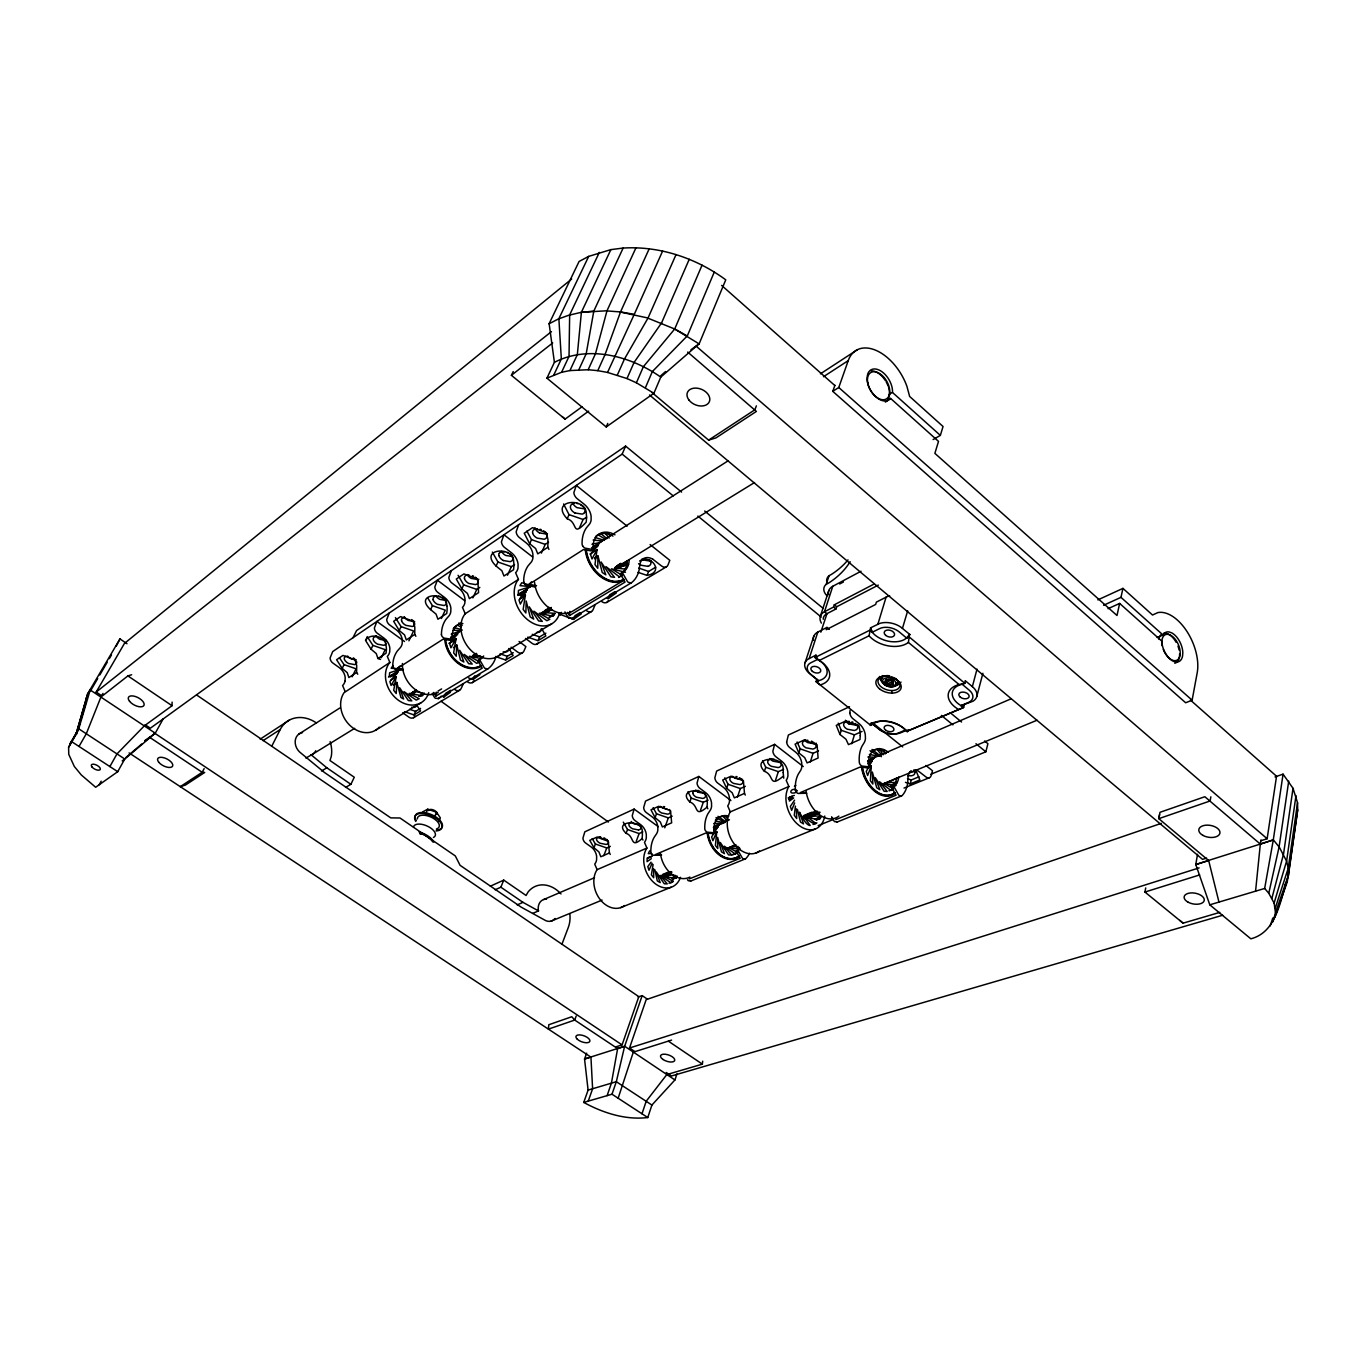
<?xml version="1.0" encoding="UTF-8"?>
<svg xmlns="http://www.w3.org/2000/svg" width="1366" height="1366" viewBox="0 0 1366 1366"><rect width="100%" height="100%" fill="white"/><g stroke="black" fill="none" stroke-linecap="round" stroke-linejoin="round"><path stroke-width="1.5" d="M520.053 598.325L525.398 594.927L523.161 609.424L525.876 612.958L526.183 601.023L530.196 616.92L533.713 619.122L529.24 606.828L538.648 620.949L542.268 621.393L533.918 611.2L546.827 620.71L549.815 619.31L539.297 613.232L553.11 616.305L554.886 613.368L544.283 612.566L552.376 609.612M740.355 849.379L728.846 847.654L737.742 852.469L735.318 854.023L724.339 846.203L731.578 855.031L728.573 854.928L720.326 842.532L724.441 853.648L721.453 851.872L717.628 837.358L717.765 848.525L715.408 845.452L716.774 831.723L712.13 833.533L705.863 833.004L655.407 854.57L661.605 855.031L653.699 855.304A3.21 2.408 66.8 0 1 652.47 854.843L651.445 853.733A3.125 2.339 66.8 0 1 650.899 852.264L650.865 851.769A29.796 22.095 67.2 0 1 654.109 837.392L655.987 834.626A11.509 8.589 66 0 0 657.831 830.135L657.814 826.481A11.509 8.589 66 0 0 652.197 816.868L646.391 812.633A5.447 4.064 65.4 0 1 643.659 807.63L645.537 801.091L698.846 776.434L730.912 800.493M594.381 558.131L597.915 555.911L597.779 568.273L594.961 564.551L597.027 549.576L589.941 554.05M109.878 766.565L116.981 753.912L144.301 725.875L172.048 705.727L172.099 702.124M448.885 643.386L456.022 638.878L453.632 652.863L456.244 656.226L456.722 644.735L460.427 659.966L463.859 662.032L459.625 650.267L468.675 663.705L472.226 664.064L464.167 654.382L476.717 663.347L479.671 661.947L469.409 656.261L481.156 658.532M783.196 772.644L783.743 778.159M860.239 735.523L859.982 739.501L848.474 744.607L845.947 739.194L839.953 734.464L836.265 725.38L845.776 721.043L859.026 725.892L860.102 731.937A14.138 5.157 -88.9 0 1 860.307 735.523M393.203 684.673L396.806 682.402L396.225 693.518L393.698 690.308L396.191 676.768L390.796 680.183M627.182 561.119A22.505 16.033 58.4 0 1 620.352 573.84L625.047 582.104L569.537 615.554L569.827 611.319M965.25 680.712L964.857 683.324L959.086 684.554L908.407 642.413L909.551 634.268L900.757 627.062A17.775 11.201 15.9 0 0 879.499 623.511L870.466 627.899L872.174 632.304L879.516 628.65A14.241 8.964 15.9 0 1 899.272 631.946L906.631 638.076L909.824 634.49L906.631 638.076M127.004 643.727L119.969 638.912L87.578 693.996L90.241 689.83L78.75 728.812L68.607 747.27L68.744 754.322L74.31 766.446L81.277 774.932L95.654 787.26L117.715 771.688L124.767 759.018L155.28 733.2L90.173 689.95M482.027 656.995A20.541 15.76 57.4 0 1 477.912 660.632L482.232 668.162L435.874 696.079L436.249 692.135M569.946 370.562L588.165 369.742L595.474 353.726L606.999 310.765L581.387 312.285L577.34 354.614L569.946 370.562L561.58 372.286L546.929 378.177L606.214 426.943L653.887 393.288L660.785 377.101L699.187 343.737L690.957 349.73M75.915 734.652L87.663 693.877L75.915 734.652L68.607 747.27M1255.576 891.178L1260.34 843.949M666.864 1074.564L702.363 1064.148L702.705 1061.177M744.487 793.407L743.411 780.737L731.049 776.195L722.699 779.986L726.661 788.25L732.159 792.741L734.362 797.881L744.487 793.407L745.29 795.063M795.456 806.128L794.261 815.297L796.702 818.524L796.429 808.86M707.025 807.169L707.281 803.515A12.977 5.601 -88 0 0 707.178 800.186C708.459 786.645 675.811 788.182 689.847 802.013C699.477 805.325 693.467 818.388 707.025 807.169L707.861 808.774M345.017 681.173L345.222 677.553A11.85 9.562 54.5 0 0 339.349 667.667L332.928 663.091A5.618 4.525 54 0 1 330.111 657.951L332.689 651.582L622.179 454.11L625.611 446.101L681.6 492.084M642.122 838.536L642.396 835.002A12.465 5.72 -87.5 0 0 642.259 831.826C643.352 819.002 612.241 820.317 626.106 833.328C634.883 836.129 629.931 849.396 642.122 838.536L642.976 840.039M1275.041 776.913L1283.067 774.146L1273.283 839.97L1195.762 864.49L1209.781 904.821L1250.846 938.818C1273.727 932.841 1278.798 907.775 1284.672 888.224L1285.252 884.178M1283.067 774.146L1293.021 788.302L1297.529 802.764L1288.223 868.315L1286.618 861.041L1274.119 903.097L1275.485 912.778L1272.89 921.828M1297.529 802.764L1297.7 809.85L1288.445 875.264L1288.258 868.144L1275.298 907.98M609.424 852.947L608.246 841.336L596.874 837.119L589.753 840.346L593.971 847.74L598.94 851.923L600.801 856.755L609.424 852.947L610.278 854.416M1295.993 795.541L1286.601 861.212L1279.122 846.783L1268.775 893.262L1274.119 903.097M1293.021 788.302L1283.545 854.04L1271.934 898.162M1288.719 781.13L1279.088 846.937L1273.317 839.817L1260.323 844.103L1204.846 796.72L1159.99 812.309L1158.795 818.661L1208.62 860.563L1195.745 864.644L1197.538 854.296M1261.074 840.671L1267.136 838.741L1276.544 776.247L1190.435 700.075M1260.323 844.103L1260.955 839.97M547.834 547.271L547.937 539.331L546.298 532.672L532.518 527.652L524.237 533.235L529.667 543.736L535.609 548.5L537.777 553.862L547.834 547.271L548.944 549.371M653.102 864.507L651.394 874.803L653.682 877.74L653.682 868.742M888.925 394.672L892.527 392.247A17.519 10.638 59.6 0 0 882.06 371.791A17.519 10.638 59.6 0 0 867.666 374.164L867.051 377.614A17.519 10.638 59.6 0 0 875.93 396.891A17.519 10.638 59.6 0 0 890.564 398.411L938.51 441.389L934.873 453.358L1116.995 615.503L1119.642 603.43L1161.817 641.149A16.068 9.016 66 0 0 1171.396 660.137A16.068 9.016 66 0 0 1182.58 656.004L1182.819 652.572A16.068 9.016 66 0 0 1171.908 632.953L1169.211 631.963A16.068 9.016 66 0 0 1163.012 635.002L1157.173 637.512M414.735 634.439L414.82 627.165L413.13 621.206L400.562 616.595L393.647 621.274L399.214 630.477L404.541 634.917L406.317 639.937L414.735 634.439L415.879 636.266M816.048 655.082L815.041 657.524L819.276 660.461L869.032 635.805L870.723 627.779L872.174 632.304M1210.839 796.822L1210.122 800.971L1158.795 818.661L1159.563 814.597M356.611 672.482L356.697 665.515L354.989 659.863L342.968 655.424L336.599 659.727L342.183 668.384L347.237 672.67L348.876 677.553L356.611 672.482L357.772 674.223M1268.775 893.262L1264.66 888.463L1273.317 839.817M1297.7 809.85L1287.233 881.992L1274.683 917.423M676.05 254.571L647.962 318.176L674.702 329.001L699.119 343.891L725.756 279.825C696.404 258.225 659.744 245.778 623.135 248.066L593.817 311.055L586.202 353.726L578.842 369.725M617.654 1048.473L611.422 1083.153L607.102 1095.634M834.899 385.332L832.765 391.342L1185.654 702.756L1192.125 700.195L1197.197 672.806A40.212 22.59 66 0 0 1186.781 631.177A40.212 22.59 66 0 0 1157.822 612.6L1152.528 615.024L1122.937 588.387L1097.854 599.896M1219.77 912.403L1183.076 923.16L1144.93 892.049L1145.715 887.917M1144.93 892.049L1199.672 874.923M815.673 810.636L814.853 813.299L817.619 811.267M1103.574 605.258L1120.974 597.352L1122.937 588.387M850.011 710.525L849.823 713.018M676.955 1073.881L674.958 1079.96L624.638 1046.254L616.322 1081.701L612.002 1094.217L583.743 1102.43L588.097 1090.102L584.546 1059.009L586.646 1053.152M930.707 774.317L985.842 751.812L987.908 743.685L984.613 740.97M976.758 696.592L982.888 673.284M962.091 684.229L969.194 690.137A14.036 8.572 14.2 0 1 968.545 702.397L961.032 705.676L973.053 701.168A17.519 10.723 14.1 0 0 973.804 687.969L972.37 686.637L977.014 669.118M905.453 782.342L910.149 783.93L911.259 779.986L918.994 776.81M908.048 729.649L907.383 731.971L903.011 727.771A19.568 11.56 15.8 0 0 875.145 722.785L870.774 725.397L816.065 681.634L816.817 679.329L808.399 672.482A17.092 10.433 17.4 0 1 807.784 659.317L815.809 655.202L817.705 659.351L810.841 662.766A13.677 8.333 17.4 0 0 811.387 674.992L818.575 680.746L816.817 679.329M76.769 733.986L79.723 723.792M80.901 719.711L85.614 703.405M891.776 693.108L891.759 690.581M591.495 547.903L598.581 544.249L590.573 554.647L592.007 558.984L597.027 549.576M885.458 732.398A16.836 10.006 15.7 0 1 879.755 729.632L871.474 723.092L870.774 725.397L869.818 724.561A22.932 13.523 15.8 0 1 907.058 731.237L963.628 707.486L964.259 705.112L961.032 705.676M902.465 628.343L907.673 610.858M851.718 743.753L854.416 734.857L862.048 731.442M933.115 439.579L940.354 435.378L943.052 426.516L909.636 396.447L906.904 386.271A43.866 26.654 59.7 0 0 876.187 350.447A43.866 26.654 59.7 0 0 848.235 360.624L823.459 376.726M877.877 624.194L886.09 597.164A17.604 11.304 15.7 0 1 889.659 595.883M839.953 734.464L841.251 730.298L838.246 723.195M525.398 594.927L520.344 604.096L518.978 599.93L527.003 589.77L518.226 594.347L518.482 590.402L530.691 586.577L519.951 585.655L521.778 582.736L527.293 584.341M810.294 762.074L813.06 753.315L818.524 750.873M798.871 752.956L795.08 744.146L804.164 740.013L817.09 744.76L818.097 758.028L807.101 762.911L804.694 757.601L798.871 752.956L800.186 748.841L797.095 741.977M633.346 1052.042L618.149 1098.23M829.35 629.367L826.959 627.404L826.208 629.692L875.657 604.455L876.374 602.133L886.09 597.164M821.393 623.118A16.802 10.604 17.2 0 1 824.483 611.763L833.567 607.033L834.302 604.797L874.035 584.067M823.254 619.293A13.438 8.469 17.2 0 1 826.857 613.71L835.941 608.997L836.675 606.76L878.321 585.092M820.829 632.168L826.993 613.624M775.529 780.293L778.33 771.653L783.589 769.314M805.103 662.63L813.777 636.266M820.437 615.998L828.82 590.522M809.167 658.497L817.841 632.065L826.959 627.404M861.024 571.244L832.782 586.27L824.483 611.763L826.857 613.71M782.94 776.469C768.324 788.438 774.676 774.949 764.414 771.329L765.745 767.282L762.587 760.623M826.959 595.764A14.258 9.169 17.3 0 1 826.225 584.324L829.077 575.684L831.365 574.437A131.204 87.492 20.7 0 0 848.013 559.889M803.259 766.531L774.59 744.35L772.866 751.283A5.874 4.098 65.3 0 0 775.768 756.644L781.813 761.306A12.379 8.657 65.8 0 1 787.806 771.653L787.943 775.547A12.379 8.657 65.8 0 1 786.184 780.276L788.865 786.492L788.062 787.926A26.176 18.168 66.8 0 0 799.076 825.44A26.176 18.168 66.8 0 0 824.774 816.031M583.743 1102.43C603.106 1112.966 625.508 1120.205 647.757 1117.542L651.906 1105.06L675.009 1079.84M642.003 1113.785L646.169 1101.286L666.915 1074.444M1270.158 925.96L1272.805 918.02M737.469 797.061L740.321 788.558L745.358 786.321M726.661 788.25L728.027 784.272L724.8 777.817M634.763 1051.496L629.521 1047.995L646.169 999.656L1161.339 823.339M1275.485 912.778L1288.462 875.111L1284.655 888.378M401.006 669.067L389.651 672.755L389.293 676.426L397.865 671.918L389.891 681.6L391.103 685.442L396.191 676.768M616.168 1046.766L622.076 1044.888L638.81 996.651L196.567 694.952M647.467 999.212L642.174 995.609L624.604 1046.373L617.603 1048.593L574.727 1020.06L571.773 1016.748L548.79 1024.739L548.415 1029.127L574.727 1020.06L576.179 1016.065M116.23 646.186L119.969 638.912M700.485 810.328L703.285 802.286L708.117 800.135M868.435 762.313L872.293 760.657L866.232 771.414L867.649 775.512L871.286 765.95L866.607 767.76L860.187 767.009L800.408 792.57L806.76 793.236L798.376 793.441A3.483 2.425 66.4 0 1 797.095 792.912L796.019 791.699M689.847 802.013L691.23 798.086L687.935 791.802M698.846 776.434L697.036 783.162A5.635 4.081 65.4 0 0 699.836 788.302L705.727 792.707A11.884 8.623 65.9 0 1 711.515 802.645L711.584 806.384A11.884 8.623 65.9 0 1 709.774 810.977L707.895 813.812A30.752 22.198 67 0 0 704.771 828.547L704.822 829.077A3.227 2.356 66.7 0 0 705.402 830.596L706.427 831.74A3.313 2.408 66.7 0 0 707.69 832.218L713.957 832.748A19.192 13.848 67 0 1 728.71 816.117M832.765 391.342L838.775 387.5L848.235 360.624M588.268 1101.116L592.605 1088.753L590.932 1056.977M797.403 809.44L800.476 822.042L803.515 823.903C794.261 796.668 802.969 825.423 810.158 825.474C795.08 804.301 808.894 824.671 815.997 823.578C800.135 811.37 810.755 820.966 820.112 818.558C824.654 812.633 800.681 819.942 818.575 813.231M664.764 827.796L668.315 817.893L672.174 816.168M597.779 370.647L607.546 372.44L634.268 314.351L620.523 311.926L605.036 354.597L597.779 370.647L588.165 369.742M655.099 817.636L650.984 809.816L658.668 806.316L670.518 810.704L671.662 822.827L662.339 826.942L660.324 821.973L655.099 817.636L656.5 813.777L653.153 807.682M548.893 607.221L547.92 609.321L551.352 607.477M636.232 841.371L639.1 833.567L642.823 831.911M658.275 826.686L634.131 809.082L632.253 815.604A5.413 4.047 65.5 0 0 634.951 820.539L640.722 824.722A11.406 8.555 66.1 0 1 646.289 834.25L646.306 837.87A11.457 8.606 66.1 0 1 644.462 842.327L646.921 848.064L646.084 849.43A24.11 17.98 67.3 0 0 654.724 883.307A24.11 17.98 67.3 0 0 680.507 877.313M626.106 833.328L627.523 829.521L623.289 822.127M603.84 855.645L606.743 847.962L610.312 846.357M562.007 944.06L568.29 927.497A28.669 22.59 67.8 0 0 569.861 913.803M593.971 847.74L595.405 843.983L592.178 838.587M756.371 405.873L754.869 409.783L708.612 440.125L652.111 392.623M100.947 696.967L86.297 733.764L79.006 746.434M714.145 828.394L717.918 826.771L711.635 836.948L712.898 840.722L716.774 831.723M637.99 572.337L647.023 575.393L648.594 571.466L655.765 567.163M794.653 802.935L791.648 810.362L790.316 806.435L794.585 800.186M495.124 889.778L500.861 887.2L503.747 880.114L526.081 895.481L528.027 892.066A28.669 22.59 67.8 0 1 560.999 893.945M607.221 598.342L608.212 598.632L609.799 594.756L614.922 591.683M614.785 568.205L620.898 563.338L617.33 565.541M594.927 605.206L593.066 609.731A6.147 4.474 59.1 0 1 586.577 610.722M559.24 614.034L573.481 619.413L575.086 615.605L580.004 612.651M714.298 272.005L687.286 335.985L674.702 329.001L643.42 366.634L636.402 382.787L653.887 393.288M560.162 615.059L561.306 612.361M645.401 387.722L652.367 371.552L687.354 335.831M527.703 637.137L537.999 640.654L539.621 636.898L545.888 633.141M674.702 329.001L702.073 265.124M579.286 528.3L583.094 519.473L586.595 517.168M661.52 323.025L689.249 259.267M438.947 821.171L440.364 817.91L436.557 812.258L427.763 809.184L422.862 811.763M434.405 817.158L436.557 812.258M607.546 372.44L626.994 378.553L634.08 362.417L661.588 322.871M606.214 426.943L607.768 423.392M567.214 518.773C548.842 499.529 586.868 496.575 586.287 514.009A15.299 7.376 87.6 0 1 586.595 517.953L586.185 522.171C571.312 537.862 578.501 522.393 567.214 518.773L569.024 514.623L563.577 503.969M495.568 656.568L505.642 660.017L507.281 656.312L513.274 652.709M617.33 375.087L624.484 358.985L648.03 318.022L620.454 312.08L649.209 248.766M425.611 814.068L427.763 809.184M541.363 553.093L545.222 544.385L548.551 542.2M654.929 869.818L657.285 880.933L660.205 882.607L656.295 871.918L664.269 883.802L667.223 883.87L660.205 875.418L670.928 882.863L673.336 881.309L664.627 876.784L675.965 878.304L677.126 876.067L673.25 877.655M634.2 314.504L662.63 251.037M468.623 677.98L473.114 679.5L474.753 675.846M463.074 684.246L461.145 688.515A5.652 4.405 58.3 0 1 454.861 689.625M529.667 543.736L531.494 539.655L526.9 531.101M652.128 863.261L648.987 870.262L647.791 866.625L651.036 862.185M507.486 575.24L511.362 566.668L514.555 564.568M518.653 524.732L516.177 531.733A6.403 4.679 56.2 0 0 519.353 537.555L526.337 542.985A13.506 9.921 56.6 0 1 532.928 554.289L532.86 558.318A13.506 9.921 56.6 0 1 530.469 563.031L528.079 565.848A34.799 25.561 58 0 0 523.69 581.301L523.724 581.865M443.011 696.728L443.899 696.984L445.538 693.382L450.712 690.274M496.097 566.053C477.929 548.278 514.111 545.563 513.667 561.938A14.565 7.513 88 0 1 513.975 565.678L513.565 569.707L503.952 576.008L501.885 570.732L496.097 566.053L497.941 562.024L492.375 552.086M635.975 247.775L606.914 310.919L620.523 311.926M472.875 597.864L476.785 589.412L479.825 587.397M404.49 711.652L413.949 714.913L415.588 711.362L420.557 708.373M561.58 372.286L569.024 356.372L569.656 314.914L558.779 318.859L588.695 256.381L610.875 249.619L623.135 248.066M461.828 588.831L456.312 579.03L463.877 573.925L477.024 578.74L477.878 581.199L478.595 592.622L469.409 598.632L467.445 593.442L461.828 588.831L463.672 584.87L458.071 575.274M553.879 374.847L561.341 358.951L558.865 318.722L549.064 323.793L579.099 261.452L588.695 256.381M441.355 618.491L445.265 610.141L432.441 605.684L427.746 597.949M546.929 378.177L554.408 362.332L549.132 323.64M610.875 249.619L581.301 312.438L593.817 311.055M451.378 570.629L448.851 577.425A6.079 4.61 55.5 0 0 449.534 580.072A6.113 4.627 55.5 0 0 451.89 582.992L458.686 588.097A12.909 9.818 55.9 0 1 465.021 598.889L464.901 602.765A12.909 9.818 55.9 0 1 462.476 607.358L465.225 613.761L464.167 615.127A27.166 20.678 57.6 0 0 469.614 648.901A27.166 20.678 57.6 0 0 499.768 654.997M345.547 787.414L350.908 784.323L354.272 777.237L329.957 760.503L331.272 756.423A30.513 25.356 55.7 0 0 330.145 741.618M599.332 252.403L569.571 315.068L581.387 312.285M446.887 606.026A13.899 7.598 88.5 0 1 447.126 609.612L446.733 613.488L437.94 619.242L436.061 614.119L430.597 609.612L432.441 605.684M408.895 640.842L413.591 630.972L401.075 626.618L395.406 617.62M399.214 630.477L401.075 626.618M381.251 657.78L385.178 649.653L372.918 645.384L367.249 636.658L365.729 640.739L371.057 649.192L376.248 653.563L377.955 658.514L380.465 659.402M581.984 406.812L565.097 419.123L511.396 375.309L513.206 371.586M371.057 649.192L372.918 645.384M389.259 612.992L386.698 619.601A5.857 4.576 54.8 0 0 389.634 624.911L396.225 629.743A12.345 9.699 55.3 0 1 402.321 640.056L402.15 643.813A12.414 9.75 55.3 0 1 399.726 648.269L397.369 650.967A31.862 25.032 57 0 0 392.759 665.481L392.793 665.993A3.449 2.715 56.1 0 0 393.306 667.496M352.121 676.819L356.065 668.811L344.044 664.627L339.502 657.866M342.183 668.384L344.044 664.627M353.009 637.734L356.577 630.546L625.611 446.101M271.817 746.092L280.252 729.478A30.513 25.356 55.7 0 1 316.451 722.973M396.806 682.402L400.938 697.514L403.636 699.016L399.606 687.713L408.349 700.57L411.815 700.878L404.012 691.64L416.237 700.109L419.157 698.726L409.151 693.365L422.401 695.823L424.177 693.04L418.713 696.37M204.132 768.631L202.202 772.285L180.227 786.696L185.434 785.057L204.695 772.456L202.202 772.285L149.628 737.316L144.898 741.294M450.712 637.512L457.661 633.875L449.653 643.796L450.934 647.791L456.022 638.878M155.212 733.32L163.254 718.721M99.172 784.767L101.186 781.198M102.979 693.416L100.862 697.087L127.909 675.897L131.648 674.753M69.649 744.197L78.75 728.812L124.767 759.018L122.206 760.845M101.408 695.567L96.166 692.067L124.426 643.454L571.671 279.006M86.041 698.538L88.158 694.901M90.276 691.281L97.686 678.578M99.803 674.958L107.214 662.254M109.331 658.617L111.449 654.997M788.865 786.492L730.298 811.899L729.478 813.299A25.322 18.117 67 0 0 734.669 844.495A25.322 18.117 67 0 0 759.496 851.001M649.704 850.813L648.269 853.63L651.77 853.562M646.921 848.064L597.113 869.664L596.276 870.996A23.376 17.86 67.5 0 0 600.545 900.023A23.376 17.86 67.5 0 0 624.586 905.556M532.586 556.935L503.952 534.755L501.459 541.721A6.301 4.644 56 0 0 502.176 544.436A6.335 4.661 56 0 0 504.617 547.493L511.55 552.837A13.37 9.903 56.4 0 1 518.09 564.038L518.021 568.034A13.37 9.903 56.4 0 1 515.614 572.713L518.465 579.355L517.407 580.738A28.14 20.831 58 0 0 528.283 620.266A28.14 20.831 58 0 0 559.616 613.061M404.49 641.508L376.931 621.41L374.386 627.967A5.806 4.559 54.6 0 0 377.272 633.226L383.829 638.007A12.243 9.682 55.1 0 1 389.873 648.218L389.703 651.941A12.243 9.682 55.1 0 1 387.295 656.38L389.873 662.476L388.815 663.808A25.783 20.388 56.9 0 0 398.394 700.246A25.783 20.388 56.9 0 0 428.753 692.613M392.998 665.515L391.154 668.298L401.484 668.828M389.873 662.476L344.044 692.716A24.964 20.166 56.4 0 0 349.662 725.158A24.964 20.166 56.4 0 0 379.304 727.156M867.581 761.306L875.162 757.191L867.905 757.037M734.737 845.025L727.241 848.969M713.376 827.472L720.855 823.459L713.735 823.51M882.47 784.835L896.472 778.296M675.624 875.521C666.249 874.24 672.567 874.94 662.732 877.348M524.356 583.555L525.568 584.904A3.757 2.783 57.3 0 0 527.071 585.57L534.652 586.868L536.496 585.69L528.915 584.392L531.562 581.916M402.919 669.084L397.472 668.35L400.067 665.976M628.599 564.363L616.493 568.205L625.474 569.076M660.803 375.735L665.549 371.535M592.946 546.998L602.286 541.004L593.168 540.048M125.723 757.669L141.705 744.026M871.286 765.95L870.364 780.686L872.874 784.067L872.345 772.029L876.75 787.772L879.858 789.753L875.282 777.681L884.109 791.255L887.183 791.46L879.499 781.745L890.956 790.47L893.381 788.865L884.143 783.452L895.942 785.621M837.392 821.786L834.694 821.7A3.466 2.373 67.4 0 1 833.67 820.471L831.587 816.783M691.059 880.78L688.43 880.78A3.193 2.356 67.9 0 1 687.457 879.653M96.166 692.067L551.471 331.614M794.431 786.406L795.866 785.399M511.396 375.309L552.718 342.917M868.042 763.765L872.293 760.657M588.661 411.149L150.345 728.215L145.103 724.714M793.663 798L789.411 801.057L789.446 797.215L794.329 795.388M144.779 740.714L155.28 733.2M713.667 829.777L717.918 826.771M651.292 858.668L647.057 861.639L647.177 858.053L652.009 856.226M365.473 640.261C370.715 632.253 386.134 636.641 386.117 646.118A13.301 7.633 89.2 0 1 386.424 649.516L386.032 653.221L377.955 658.514M260.172 739.143L289.507 720.002M820.42 373.823L857.506 349.645M263.04 740.662L280.252 729.478M465.225 613.761L518.465 579.355M397.472 668.35L443.028 639.254L450.421 640.33L452.061 639.271A20.558 15.76 57.4 0 1 461.725 622.964M528.915 584.392L583.572 549.491L591.256 550.925L593.254 549.661L585.553 548.227A3.91 2.8 57.7 0 1 584.016 547.51L582.77 546.093M298.608 734.242L339.929 707.93M388.49 677.143L399.692 669.921M450.575 637.529L462.135 630.136M517.748 594.859L532.211 585.519M600.511 542.063L728.095 460.837M392.469 675.35L397.865 671.918M452.317 637.29L457.661 633.875M518.09 595.439L527.003 589.77M593.288 547.629L598.581 544.249M390.369 676.955L397.574 672.379M452.026 637.751L457.371 634.353M519.592 594.791L526.713 590.266M594.756 546.998L598.291 544.761M594.5 547.527L598.035 545.273M594.278 548.073L597.813 545.819M393.254 676.17L396.857 673.882M522.444 594.125L526.012 591.871M594.073 548.637L597.608 546.4M520.48 595.832L525.825 592.434M452.402 641.764L455.971 639.493M520.019 598.974L525.364 595.576M393.425 685.288L397.028 683.034M453.358 647.621L456.927 645.384M594.62 558.848L597.915 555.911M544.863 610.534L548.466 608.314M615.315 567.18L620.659 563.885M412.395 692.357L416.032 690.137M541.004 613.249L548.21 608.826M615.059 567.71L620.42 564.414M886.978 400.614L890.564 398.411M305.899 758.079L312.097 754.51A12.192 10.125 55.6 0 0 315.751 750.737M410.295 693.945L415.742 690.598M472.534 655.68L476.136 653.46M540.731 613.744L546.127 610.431M311.038 755.176L354.665 728.351M411.012 693.723L416.459 690.359M472.807 655.731L476.444 653.494M541.875 613.266L550.959 607.682M614.58 568.58L754.527 482.54M410.193 694.628L415.452 691.401M542.097 613.573L551.096 608.041M614.495 569.093L626.994 561.409L620.13 564.926M409.902 695.14C419.157 692.067 409.954 690.393 422.145 692.938M472.534 656.619C484.674 649.994 465.345 658.532 480.559 655.885M541.124 614.376L546.52 611.063M614.751 569.246L618.73 566.702M411.934 694.287L415.435 692.135M542.097 614.376L551.113 608.843M616.305 568.819L627.011 562.246M545.683 612.958L551.096 609.629M619.857 567.453L627.011 563.065M623.391 566.07L626.977 563.868M549.474 616.664L554.886 613.368M420.233 695.857L423.87 693.638M477.912 660.632L479.586 659.607A20.558 15.76 57.4 0 0 483.701 655.97M549.166 617.295L554.579 614M620.352 573.84L622.367 572.61A22.539 16.033 58.4 0 0 629.18 559.872M419.891 696.438L423.528 694.218M550.635 616.8L554.237 614.615M618.627 577.494L622.213 575.325L611.422 568.819L625.508 572.269M432.202 693.399L434.303 697.036A3.398 2.681 58.1 0 0 435.395 698.265L438.486 698.47M438.11 698.709L488.174 668.674A32.955 25.271 57.4 0 0 496.012 656.431M564.943 611.9L567.658 616.681A3.705 2.732 59 0 0 568.819 618.047L572.047 618.371M571.654 618.61L631.519 582.701A35.994 25.613 58.4 0 0 639.168 569.759L639.766 565.541A13.677 9.63 59.5 0 1 652.777 559.189M438.042 691.059L441.594 688.908M375.377 730.332L420.95 702.807M497.634 656.483L551.796 623.767M622.213 575.325L619.191 576.725L605.923 566.6L614.563 577.34L610.875 576.811L601.108 561.989L605.838 574.83L602.218 572.474L598.171 556.611M413.949 714.913L420.557 710.952L416.34 704.497M443.899 696.984L450.404 692.289M473.114 679.5L479.91 674.633M505.642 660.017L513.155 655.526L508.989 648.44M537.999 640.654L545.837 635.975L541.721 628.65M573.481 619.413L581.301 613.88M608.212 598.632L616.39 592.861M647.023 575.393C665.344 572.303 650.387 553.281 639.595 561.033M321.539 770.97L326.85 767.812L350.908 784.323M413.556 717.713L459.608 690.24M472.414 682.59L522.427 652.743M536.958 644.069L591.512 611.524M606.743 602.423L666.437 566.805M826.225 584.324L828.513 583.094A131.648 87.27 20.7 0 0 850.147 561.699M839.68 583.982L843.437 581.984M836.743 822.195L902.021 795.729A33.501 22.3 66.6 0 0 907.741 782.547L907.929 778.364A12.738 8.367 67.1 0 1 911.139 770.919M554.408 362.332C588.609 344.676 630.768 356.065 660.785 377.101M871.986 749.422L881.394 756.696M717.97 816.305L725.568 821.7M690.411 881.19L745.682 858.753A30.65 22.129 67 0 0 749.507 853.272M849.532 706.734L788.353 735.028L786.645 742.028M634.131 809.082L584.836 831.809L582.923 838.178A5.242 4.013 65.6 0 0 585.536 842.959L591.188 846.988A11.065 8.503 66.2 0 1 596.618 856.209L596.601 859.743A11.116 8.537 66.2 0 1 594.722 864.115L597.113 869.664M774.59 744.35L716.638 771.056L714.845 777.835A5.686 4.081 65.4 0 0 717.662 783.008L723.587 787.465A11.987 8.623 65.9 0 1 729.41 797.488L729.495 801.261A12.038 8.674 65.9 0 1 727.702 805.889L730.298 811.899M490.343 886.192L503.747 880.114M1108.031 608.69L1119.642 603.43M906.358 730.383L899.665 733.2A16.836 10.006 15.7 0 1 887.558 733.03M905.334 730.007L898.299 733.081A13.472 8.008 15.8 0 1 879.772 729.751L871.218 722.887M517.185 904.873L522.99 902.363L538.511 910.917L532.672 913.393M543.685 899.528L594.517 877.706M716.672 825.337L729.444 819.771M868.981 759.957L1011.011 698.846M715.938 825.952L724.97 822.452L716.04 817.585M868.605 760.247L874.394 757.754M713.701 827.096L719.37 824.671M867.905 760.93L873.694 758.454M713.923 828.872L717.696 827.25M868.213 762.826L872.071 761.169M647.877 857.933L651.719 856.294M788.131 797.983L792.041 796.31M647.552 858.292L651.394 856.653M788.66 799.298L792.57 797.624M712.984 833.943L716.757 832.338M867.427 768.255L871.303 766.616M803.857 815.519L811.745 812.258M662.664 874.479L668.469 872.071M803.754 816.1L813.59 812.019M550.925 921.23L602.099 900.074M661.144 875.657L670.979 871.593M726.08 848.798L735.915 844.734M802.832 817.073L816.612 811.37M881.548 784.511L1037.033 720.224M725.534 849.242L734.071 845.742M883.58 783.93L889.403 781.523M661.093 876.152L670.774 872.157M726.012 849.208L733.713 846.049M803.43 817.175L815.929 812.172M881.258 785.057L889.061 781.864M662.134 875.982L671.816 871.986M803.242 817.688L815.075 812.804M661.076 876.87L671.594 872.447M805.001 817.38L817.91 812.121M661.024 877.57L670.706 873.574M806.042 817.756L819.856 812.07M805.889 818.354L813.777 815.092M662.408 877.706L670.638 874.257M805.564 818.729L819.805 812.804M662.066 878.048L669.818 874.855M805.223 819.071L813.111 815.826M663.278 877.843L669.084 875.452M805.855 819.241L812.377 816.458M891.4 784.938L895.293 783.333M891.195 785.587L895.072 783.999M890.956 786.218L894.832 784.63M671.543 877.86L675.419 876.272M689.181 878.953L740.184 858.309L736.206 851.308L738.05 850.557A19.192 13.848 67 0 0 739.86 848.867M814.939 819.122L820.846 816.697M835.719 819.651L896.079 795.217L891.776 787.567L893.945 786.679A20.9 13.916 66.6 0 0 898.777 776.998M816.68 818.951L820.625 817.329M672.994 878.253L676.87 876.665M816.441 819.566L820.385 817.944M672.704 878.816L676.58 877.228M816.168 820.163L820.112 818.558M732.022 854.809L737.742 852.469M889.488 790.453L893.381 788.865M672.413 879.362L676.29 877.775M732.996 854.723L737.281 852.828M889.027 790.829L892.92 789.241M910.149 783.93L919.847 779.986L916.432 771.67L910.2 771.517M669.016 883.256L673.336 881.309M812.975 824.466L816.919 822.861M904.019 788.045L929.443 777.698M818.149 825.627L833.465 819.412M620.625 907.656L671.065 887.268M755.483 853.152L814.785 829.179M714.162 826.857L719.045 825.03M868.469 760.64L873.369 758.83M638.195 996.975L642.174 995.609M487.799 668.913L485.032 668.418A3.517 2.698 58.5 0 1 483.905 667.137L479.586 659.607M633.295 1052.162L671.577 1040.107M631.126 582.94L628.258 582.309A3.859 2.749 59.3 0 1 627.062 580.891L622.367 572.61M1206.605 858.087L1202.558 859.368L649.499 394.979M624.638 1046.254L584.546 1059.009L590.88 1057.096L129.087 752.939M629.521 1047.995L1199.126 867.888M708.612 440.125L715.904 437.923L756.388 411.422L687.696 352.069M588.097 1090.102L616.322 1081.701L651.906 1105.06M1209.781 904.821L1264.66 888.463M1222.621 915.254L671.474 1075.981L666.232 1072.498M451.258 634.148L461.315 630.733L452.897 630.17M591.956 544.283L600.015 542.49M745.033 859.163L743.036 858.719A3.295 2.373 67.7 0 1 742.028 857.558L738.05 850.557M573.208 503.542L574.301 503.32M901.372 796.156L899.306 795.61A3.586 2.373 67.2 0 1 898.265 794.329L893.945 786.679M535.284 529.018L537.504 528.779M501.407 551.779L504.737 551.676M512.609 556.56L505.676 555.416A7.411 4.508 25.1 0 1 501.578 551.386M435.293 596.208L436.249 596.037M446.392 600.511L439.835 599.384A7.103 4.115 25.6 0 1 436.3 596.447M647.911 566.361L640.62 565.165M723.519 822.52L715.221 821.034M414.683 621.581L408.28 620.437A6.967 3.927 25.8 0 1 405.463 618.371M404.558 617.33L403.636 617.483A7.103 3.996 25.8 0 0 401.587 620.864M386.219 640.466L379.97 639.339A6.83 3.774 26 0 1 377.187 637.324M375.24 636.556L376.145 636.419M805.616 740.389L807.852 740.287M770.817 759.137L774.146 759.206M695.601 790.47L698.743 790.555M640.278 825.098L634.217 823.903A6.352 3.347 20.3 0 1 632.458 822.759M638.503 829.947L632.424 828.752A6.386 3.364 20.3 0 1 631.331 822.417M468.897 574.83L466.813 575.035A7.393 4.354 25.4 0 0 464.474 578.689M732.944 846.613L738.221 846.527M878.816 756.218L869.339 754.425M536.599 632.475L538.665 632.304A7.137 4.166 23.7 0 0 541.175 628.889M356.185 659.966L350.96 658.719A6.693 3.603 26.1 0 1 347.562 656.021M795.797 792.536C786.765 795.456 791.734 785.74 797.403 790.897M849.396 721.402L847.091 721.521A7.376 4.354 16.6 0 0 843.625 724.731A7.274 4.303 16.6 0 0 847.296 729.205L854.348 730.486A7.274 4.303 16.6 0 0 855.218 723.434M888.293 782.428L897.24 782.53M600.784 837.068L598.923 837.102A6.352 3.261 20.7 0 0 596.566 839.595A6.267 3.227 20.7 0 0 600.169 843.266L606.06 844.444A6.267 3.227 20.7 0 0 607.853 840.688M606.982 839.731L601.945 838.468A6.215 3.21 20.7 0 1 601.04 837.956M503.132 651.889L506.257 651.872A6.984 3.996 24 0 0 508.272 650.66A7.018 4.013 24 0 0 508.698 649.328M411.525 707.298L414.393 707.332A6.591 3.517 24.8 0 0 416.425 705.71M907.827 775.717L911.344 775.803A7.189 4.149 15.3 0 0 914.537 771.261M403.192 670.296L395.918 669.34A3.449 2.715 56.1 0 1 394.501 668.759L393.357 667.547M667.581 809.304L665.43 808.877M452.061 639.271L444.684 638.195A3.569 2.749 56.6 0 1 443.216 637.598L442.055 636.334A3.569 2.749 56.6 0 1 441.406 634.627M576.759 503.388L578.057 503.661M438.435 596.139L439.596 596.413M735.95 776.503L737.094 776.776M663.603 806.521L664.696 806.777M832.748 818.166L831.86 817.91M454.417 627.677L461.623 629.624M432.937 693.262L434.234 693.655M595.047 537.436L604.438 540.407M569.024 514.623L583.094 519.473M638.707 568.051L648.594 571.466M531.494 539.655L545.222 544.385M497.941 562.024L511.362 566.668M463.672 584.87L476.785 589.412M841.251 730.298L854.416 734.857M532.245 634.336L539.621 636.898M907.536 778.688L911.259 779.986M800.186 748.841L813.06 753.315M500.058 653.802L507.281 656.312M765.745 767.282L778.33 771.653M728.027 784.272L740.321 788.558M691.23 798.086L703.285 802.286M409.663 709.295L415.588 711.362M656.5 813.777L668.315 817.893M627.523 829.521L639.1 833.567M595.405 843.983L606.743 847.962M626.994 378.553L636.402 382.787M664.354 808.501L663.33 808.04A6.471 3.483 19.9 0 1 661.554 806.879M698.214 792.229L704.583 793.441A6.608 3.62 19.3 0 0 705.437 793.236M735.147 778.296L741.67 779.525A6.745 3.774 18.7 0 0 742.575 779.303M503.354 560.538L510.286 561.682A7.428 4.491 25.1 0 0 510.013 554.033M848.884 723.895L855.953 725.158A7.223 4.286 16.6 0 0 857.814 724.509M539.416 532.894L546.52 534.038A7.581 4.713 24.8 0 0 547.442 533.679M574.864 512.95L582.189 514.111A7.769 4.935 24.3 0 0 584.546 512.557M642.754 559.889L650.028 561.067A7.598 4.798 22.2 0 0 650.984 560.726M457.678 625.252L461.093 627.182M870.057 750.737L879.328 756.235M598.342 534.96L605.565 539.365M71.408 741.482L117.715 771.688M612.002 1094.217L647.757 1117.542M153.914 732.688L622.076 1044.888M127.909 675.897L172.048 705.727M668.401 1041.182L702.363 1064.148M500.861 887.2L522.99 902.363M652.811 559.189L661.417 565.883A6.437 4.508 59.5 0 0 667.991 564.978L669.801 560.333L650.114 544.556M402.68 712.762L408.878 717.167A5.464 4.354 57.9 0 0 415.093 716.04M441.03 701.236L608.433 822.042M511.089 647.177L517.594 652.043A5.891 4.439 58.7 0 0 523.981 650.984L525.876 646.596L519.08 641.491M464.611 600.613L437.376 580.174L434.849 586.919A6.027 4.593 55.4 0 0 435.515 589.531A6.062 4.627 55.4 0 0 437.871 592.434L444.616 597.471A12.772 9.801 55.8 0 1 450.9 608.16L450.763 612.019A12.84 9.835 55.8 0 1 448.355 616.578L445.982 619.31A32.955 25.271 57.4 0 0 441.44 634.183L441.474 634.729M525.551 638.434L532.091 643.352A5.942 4.457 58.8 0 0 538.102 643.027M458.942 622.947L462.169 625.491M627.148 526.166L576.298 485.408L573.874 492.58A6.608 4.679 56.6 0 0 574.642 495.431A6.642 4.696 56.6 0 0 577.152 498.641L584.289 504.327A14.019 9.972 57 0 1 591.119 516.092L591.102 520.224A14.019 9.972 57 0 1 588.729 525.039L586.356 527.908A36.114 25.698 58.4 0 0 582.07 543.77L582.121 544.351A3.91 2.8 57.7 0 0 582.719 546.041M874.599 724.407L902.721 746.929M925.875 765.472L932.483 770.765L931.219 775.444A5.993 3.91 66.9 0 1 925.841 776.878L918.379 771.09A12.738 8.367 67.1 0 0 913.786 769.946M871.474 723.092L872.823 724.185M622.179 454.11L673.199 495.875M697.872 516.075L821.29 617.108M941.413 715.442L952.922 724.868M975.956 743.719L985.842 751.812M704.668 511.021L823.22 608.416M950.036 712.574L961.562 722.033M834.302 604.797L836.675 606.76M833.567 607.033L835.941 608.997M311.158 754.835L326.85 767.812M965.506 680.917L972.37 686.637M601.057 533.747L606.897 538.682M1179.882 920.428L1183.076 923.16M696.233 346.213L1267.136 838.741M562.126 416.545L565.097 419.123M838.775 387.5L1192.125 700.195M721.624 285.392L834.848 385.536M892.493 392.469L940.354 435.378M1120.974 597.352L1163.012 635.002M723.451 816.595L727.053 821M605.462 533.525L609.134 538.119M877.57 749.9L881.394 754.749M726.268 816.953L728.3 820.317M607.904 532.586L609.953 536.001M879.362 748.534L883.102 754.817M433.773 692.442L435.874 696.079M567.727 612.361L569.537 615.554M430.597 609.612C412.669 593.425 447.263 590.556 446.819 606.043M907.058 731.237L963.628 707.486L958.078 703.627A20.524 12.533 13.9 0 1 958.949 685.254L964.857 683.324L908.851 636.658L904.121 639.698A20.883 13.216 15.9 0 1 874.65 634.746L869.988 630.136L815.041 657.524L820.727 661.417A19.927 12.14 17.7 0 1 821.444 679.739L816.065 681.634L820.249 684.895A23.342 14.206 17.7 0 0 819.276 660.461M345.103 691.418L342.593 685.527A11.85 9.562 54.5 0 0 345.017 681.19M883.58 750.088L885.083 754.066M764.414 771.329C750.224 756.61 784.818 754.869 783.042 769.229A13.523 5.396 -88.5 0 1 783.264 772.644M1208.637 860.392L1218.967 902.089M538.511 910.917L538.255 909.688A11.457 9.016 67.7 0 1 546.52 899.135M795.422 790.111L795.354 789.565A32.357 22.3 66.7 0 1 798.239 774.215L800.083 771.295A12.567 8.708 65.7 0 0 801.842 766.531L801.688 762.621A12.499 8.674 65.7 0 0 795.644 752.154L789.565 747.441A5.925 4.098 65.2 0 1 786.628 741.994M415.793 821.427A14.633 7.223 23.3 0 1 422.043 813.419A14.633 7.223 23.3 0 1 440.159 821.973A14.633 7.223 23.3 0 1 436.061 830.989M416.203 820.488A14.633 7.223 23.3 0 1 421.462 812.497A14.633 7.223 23.3 0 1 439.237 819.583A14.633 7.223 23.3 0 1 439.049 829.606M437.837 829.896A14.633 7.223 23.3 0 1 436.471 830.067M417.364 818.917A11.713 5.771 23.3 0 1 430.939 817.056A11.713 5.771 23.3 0 1 438.025 828.172M437.308 828.599A11.713 5.771 23.3 0 1 436.437 828.923M419.106 831.996A14.719 7.154 23.3 0 1 433.773 842.071M419.618 833.67A11.782 5.72 23.3 0 1 421.001 834.097M420.421 833.448A14.736 7.137 23.3 0 1 432.766 841.917M428.736 810.619A4.371 2.186 23.4 0 1 434.183 810.277A4.371 2.186 23.4 0 1 436.232 814.426M413.471 827.028A11.748 5.754 23.3 0 1 428.343 826.601A11.748 5.754 23.3 0 1 433.432 837.478M302.518 732.535A12.192 10.125 55.6 0 0 295.193 741.277A12.192 10.125 55.6 0 0 301.271 753.366L324.545 772.558L390.778 817.893L399.965 817.978L455.305 855.936L460.103 865.344L521.112 907.092L543.907 919.625A11.457 9.016 67.7 0 0 555.006 918.481M741.823 779.576A6.796 3.774 18.7 0 1 739.962 784.596L733.422 783.367A6.796 3.774 18.7 0 1 732.739 776.417A6.745 3.774 18.7 0 0 735.215 778.296M739.296 777.664A6.796 3.774 18.7 0 1 741.123 778.893M770.834 759.12A7.035 3.996 18.1 0 0 767.726 762.108A6.95 3.944 18.1 0 0 768.819 764.362A6.915 3.927 18.1 0 0 771.414 766.326L778.057 767.572A6.915 3.927 18.1 0 0 780.413 766.514A6.95 3.944 18.1 0 0 779.405 761.665M780.669 762.177A6.898 3.927 18 0 1 779.747 762.416L773.036 761.169A6.898 3.927 18 0 1 770.014 758.489M606.726 839.407A6.352 3.261 20.7 0 1 607.409 840.039M603.892 837.853A6.267 3.227 20.7 0 1 604.882 838.297M600.22 837.375A6.215 3.21 20.7 0 1 599.537 836.743M640.432 826.071A6.386 3.364 20.3 0 1 638.485 829.947M638.793 824.449A6.386 3.364 20.3 0 1 639.886 825.405M631.775 822.127A6.352 3.347 20.3 0 1 631.229 821.461M475.317 577.186A7.393 4.354 25.4 0 1 476.632 578.381A7.274 4.286 25.4 0 1 475.641 584.614L468.88 583.47A7.274 4.286 25.4 0 1 464.56 578.723M472.465 575.684A7.274 4.286 25.4 0 1 473.626 576.23M478.817 579.235A7.257 4.303 25.4 0 1 477.963 579.56L471.236 578.416A7.257 4.303 25.4 0 1 467.223 574.523M503.405 560.538A7.428 4.491 25.1 0 1 498.983 555.638M499.358 553.264A7.428 4.491 25.1 0 1 501.459 551.847M507.23 552.445A7.428 4.491 25.1 0 1 508.408 552.991M498.897 555.603A7.564 4.576 25.1 0 1 499.273 553.213M356.543 661.52A6.71 3.603 26.1 0 1 354.699 664.61L348.586 663.5A6.71 3.603 26.1 0 1 346.196 656.175M353.299 657.866A6.71 3.603 26.1 0 1 354.221 658.532M355.023 659.249A6.71 3.603 26.1 0 1 355.689 660M383.009 638.656A6.847 3.757 25.9 0 1 385.775 642.088M385.861 643.523A6.847 3.757 25.9 0 1 385.605 644.12A6.847 3.757 25.9 0 1 383.863 645.315L377.614 644.189A6.847 3.757 25.9 0 1 373.328 639.834A6.847 3.757 25.9 0 1 375.309 636.624M376.538 636.573A6.83 3.774 26 0 1 376.026 635.771M894.986 792.604A26.62 17.741 66.6 0 1 875.606 790.76A26.62 17.741 66.6 0 1 862.492 767.043M894.508 792.809A26.62 17.741 66.6 0 1 875.128 790.948A26.62 17.741 66.6 0 1 862.014 767.248M894.85 793.407A27.303 18.202 66.6 0 1 874.957 791.512A27.303 18.202 66.6 0 1 861.502 767.18M838.878 816.117A26.5 18.202 66.7 0 1 819.122 814.477A26.5 18.202 66.7 0 1 806.025 790.88M813.538 742.284A7.103 4.115 17.4 0 1 812.872 749.08L805.991 747.817A7.103 4.115 17.4 0 1 805.616 740.406M811.421 741.14A7.103 4.115 17.4 0 1 812.548 741.67M804.54 739.809A7.052 4.098 17.4 0 0 807.665 742.592L814.529 743.855A7.052 4.098 17.4 0 0 816.322 743.241M849.806 712.984A6.13 4.098 65.1 0 0 852.845 718.618L859.026 723.553A12.943 8.674 65.6 0 1 865.259 734.396L865.463 738.425A13.011 8.725 65.6 0 1 863.756 743.309L861.946 746.297A33.501 22.3 66.6 0 0 859.265 762.057L859.334 762.604A3.517 2.356 66.3 0 0 859.965 764.26L861.058 765.523A3.62 2.425 66.3 0 0 862.356 766.087L868.776 766.838A20.9 13.916 66.6 0 1 873.54 750.515A20.9 13.916 66.6 0 1 888.463 752.342M851.872 721.846A7.274 4.303 16.6 0 1 853.067 722.273M848.952 723.912A7.223 4.286 16.6 0 1 845.469 720.241M795.968 791.648A3.483 2.425 66.4 0 1 795.354 790.009M871.423 751.42A20.883 13.916 66.6 0 1 886.312 753.264M896.608 777.903A20.883 13.916 66.6 0 1 891.776 787.567M739.211 855.901A24.434 17.656 67 0 1 720.241 854.689A24.434 17.656 67 0 1 708.117 832.97M738.801 856.072A24.434 17.656 67 0 1 719.831 854.86A24.434 17.656 67 0 1 707.708 833.14M739.126 856.619A25.066 18.117 67 0 1 719.66 855.372A25.066 18.117 67 0 1 707.212 833.089M689.898 877.057A24.4 18.048 67.2 0 1 660.41 853.101M669.306 809.475A6.523 3.483 19.9 0 1 667.769 814.17L661.554 812.958A6.523 3.483 19.9 0 1 660.581 806.418M692.852 793.253A6.625 3.62 19.3 0 0 696.455 797.215L702.824 798.444A6.659 3.637 19.3 0 0 703.814 792.895M692.835 793.236A6.745 3.688 19.3 0 1 695.618 790.453M698.265 792.229A6.608 3.62 19.3 0 1 695.755 790.368M715.511 819.839A19.175 13.848 67 0 1 726.9 816.902M739.501 847.483A19.175 13.848 67 0 1 736.206 851.308M623.903 579.321A28.703 20.439 58.4 0 1 600.63 575.428A28.703 20.439 58.4 0 1 586.338 549.764M623.459 579.594A28.686 20.439 58.4 0 1 615.912 581.643M613.095 581.489A28.686 20.439 58.4 0 1 585.912 550.054M585.297 549.917A29.437 20.985 58.4 0 0 599.964 576.247A29.437 20.985 58.4 0 0 623.835 580.243L572.371 611.336A28.515 20.883 58.1 0 1 548.79 607.75A28.515 20.883 58.1 0 1 534.55 582.275M543.583 530.862A7.701 4.764 24.7 0 1 545.444 532.518A7.598 4.696 24.7 0 1 544.214 539.246L537.094 538.084A7.598 4.696 24.7 0 1 532.638 533.013M540.014 529.24A7.598 4.696 24.7 0 1 541.278 529.667M532.62 532.979A7.718 4.781 24.7 0 1 535.301 529.001M539.485 532.894A7.581 4.713 24.8 0 1 535.045 527.822M574.932 512.967A7.769 4.935 24.3 0 1 571.893 510.56A7.786 4.952 24.3 0 1 573.191 503.559M580.55 504.72A7.786 4.952 24.3 0 1 584.477 512.54M572.952 503.371A7.769 4.969 24.3 0 0 574.13 505.283A7.752 4.952 24.3 0 0 577.152 507.691L584.477 508.852A7.752 4.952 24.3 0 0 585.433 508.476M642.823 559.889A7.598 4.798 22.2 0 1 641.713 559.206M608.297 600.63A6.215 4.491 59.2 0 1 601.791 601.603M649.601 559.719A7.65 4.815 22.2 0 1 647.894 566.361M640.654 565.165A7.65 4.815 22.2 0 1 638.554 563.697M524.288 583.504A3.757 2.783 57.3 0 1 523.656 581.762M593.254 549.661A22.539 16.033 58.4 0 1 614.973 534.84M595.815 536.275A22.505 16.033 58.4 0 1 612.992 536.104M481.208 665.601A26.193 20.097 57.4 0 1 458.822 662.749A26.193 20.097 57.4 0 1 445.692 639.425M480.832 665.84A26.176 20.097 57.4 0 1 473.473 667.974M468.009 667.479A26.176 20.097 57.4 0 1 445.743 642.754M481.174 666.42A26.859 20.627 57.4 0 1 458.225 663.5A26.859 20.627 57.4 0 1 444.753 639.561M438.196 692.391A26.091 20.456 57 0 1 414.291 688.788A26.091 20.456 57 0 1 402.424 663.5M411.729 619.566A7.103 3.996 25.8 0 1 414.342 625.321M414.205 625.252A6.984 3.91 25.8 0 1 412.327 626.482L405.924 625.355A6.984 3.91 25.8 0 1 401.655 620.898M404.78 617.569A6.984 3.927 25.8 0 1 404.285 616.749M433.124 599.742A7.12 4.098 25.6 0 0 437.479 604.353L444.052 605.497A7.12 4.098 25.6 0 0 446.016 604.199A7.137 4.115 25.6 0 0 446.255 601.979M443.421 598.376A7.12 4.098 25.6 0 0 442.943 598.018A7.137 4.115 25.6 0 0 441.901 597.352M433.176 599.742A7.12 4.098 25.6 0 1 435.361 596.276M443.933 598.701A7.137 4.115 25.6 0 1 445.948 601.142M441.167 696.165A31.862 25.032 57 0 1 438.537 698.538M473.968 680.866A5.703 4.405 58.4 0 1 467.65 681.958M453.29 628.599A20.541 15.76 57.4 0 1 462.886 623.613M826.857 582.258A14.223 9.186 17.3 0 1 829.077 575.684M1158.863 639.186A16.033 9.016 66 0 1 1161.407 634.387M1163.525 633.346A16.033 9.016 66 0 1 1176.228 642.396M1177.97 646.186A16.033 9.016 66 0 1 1179.131 650.096M1179.609 653.904A16.033 9.016 66 0 1 1174.777 663.261M1162.261 645.879A14.036 7.889 66 0 1 1172.267 636.3A14.036 7.889 66 0 1 1178.773 658.583A14.036 7.889 66 0 1 1163.286 649.345M871.013 370.869A17.502 10.638 59.6 0 1 885.441 380.653M886.21 381.951A17.502 10.638 59.6 0 1 888.105 386.049M888.566 387.432A17.502 10.638 59.6 0 1 885.39 402.082M813.538 640.432A16.921 10.518 17.3 0 1 817.841 632.065M957.925 709.074A24.059 14.667 13.9 0 1 959.086 684.554M908.407 642.413A24.468 15.453 15.9 0 1 869.032 635.805M828.547 594.739A16.648 10.689 17.1 0 1 832.782 586.27M895.584 678.407A8.657 5.293 15.8 0 1 893.791 686.603A8.657 5.293 15.8 0 1 881.412 681.173A8.657 5.293 15.8 0 1 889.59 675.777M898.555 681.207A8.64 5.293 15.8 0 1 896.352 683.239M882.265 678.373A8.64 5.293 15.8 0 1 882.265 675.572M891.827 676.99A11.252 6.864 15.8 0 1 897.377 689.267A11.252 6.864 15.8 0 1 879.004 684.537A11.252 6.864 15.8 0 1 888.976 676.255M900.997 682.044A11.235 6.881 15.8 0 1 895.857 685.408M884.929 683.512A11.235 6.881 15.8 0 1 879.448 676.494M893.176 681.156A3.466 2.117 15.8 0 1 889.471 682.095A3.466 2.117 15.8 0 1 886.551 679.448M894.337 685.083A6.915 4.235 15.8 0 1 892.937 685.527M886.192 684.366A6.915 4.235 15.8 0 1 883.734 682.351M890.427 679.585A4.149 2.544 15.8 0 1 893.364 683.051A4.149 2.544 15.8 0 1 889.01 684.434A4.149 2.544 15.8 0 1 885.305 681.207M885.458 680.558A4.149 2.544 15.8 0 1 886.5 679.568M92.068 767.094A4.986 2.22 27.3 0 0 99.906 769.861A4.986 2.22 27.3 0 0 95.483 764.636A4.986 2.22 27.3 0 0 92.068 767.094M867.717 382.856A15.299 9.289 59.6 0 0 886.141 399.06A15.299 9.289 59.6 0 0 881.941 375.291A15.299 9.289 59.6 0 0 867.717 382.856M885.663 635.361A5.344 3.381 15.9 0 0 894.423 635.292A5.344 3.381 15.9 0 0 888.054 629.999A5.344 3.381 15.9 0 0 885.663 635.361M885.544 730.059A5.037 2.988 15.8 0 0 893.791 730.178A5.037 2.988 15.8 0 0 887.78 725.346A5.037 2.988 15.8 0 0 885.544 730.059M960.213 697.104A5.259 3.21 14.1 0 0 968.938 697.155A5.259 3.21 14.1 0 0 962.825 692.067A5.259 3.21 14.1 0 0 960.213 697.104M812.377 671.372A5.123 3.125 17.5 0 0 820.642 671.389A5.123 3.125 17.5 0 0 814.392 666.352A5.123 3.125 17.5 0 0 812.377 671.372M879.516 688.84A12.994 7.923 15.8 0 0 900.775 688.959A12.994 7.923 15.8 0 0 885.356 676.29A12.994 7.923 15.8 0 0 879.516 688.84M884.434 684.588A6.915 4.235 15.8 0 0 895.755 684.639A6.915 4.235 15.8 0 0 887.507 677.878A6.915 4.235 15.8 0 0 884.434 684.588M886.346 683.717A4.149 2.544 15.8 0 0 893.142 683.734A4.149 2.544 15.8 0 0 888.19 679.687A4.149 2.544 15.8 0 0 886.346 683.717M886.961 683.017A3.466 2.117 15.8 0 0 892.63 683.034A3.466 2.117 15.8 0 0 888.498 679.67A3.466 2.117 15.8 0 0 886.961 683.017M158.712 762.194A8.333 3.859 26.8 0 0 171.945 766.872A8.333 3.859 26.8 0 0 164.825 758.045A8.333 3.859 26.8 0 0 158.712 762.194M129.548 701.287A8.725 4.149 27.8 0 0 143.31 706.137A8.725 4.149 27.8 0 0 135.763 696.643A8.725 4.149 27.8 0 0 129.548 701.287M688.942 400.016A11.884 8.316 23 0 0 708.681 402.868A11.884 8.316 23 0 0 697.582 388.234A11.884 8.316 23 0 0 688.942 400.016M1202.934 835.394A10.706 6.01 9.5 0 0 1219.889 833.277A10.706 6.01 9.5 0 0 1205.307 825.252A10.706 6.01 9.5 0 0 1202.934 835.394M1188.13 902.209A10.194 5.464 10.3 0 0 1204.214 900.518A10.194 5.464 10.3 0 0 1190.281 892.971A10.194 5.464 10.3 0 0 1188.13 902.209M663.022 1059.487A7.479 3.278 18.9 0 0 674.667 1060.614A7.479 3.278 18.9 0 0 665.191 1054.228A7.479 3.278 18.9 0 0 663.022 1059.487M577.306 1039.236A7.376 3.21 20 0 0 589.378 1042.002A7.376 3.21 20 0 0 582.07 1035.223A7.376 3.21 20 0 0 577.306 1039.236"/></g></svg>
